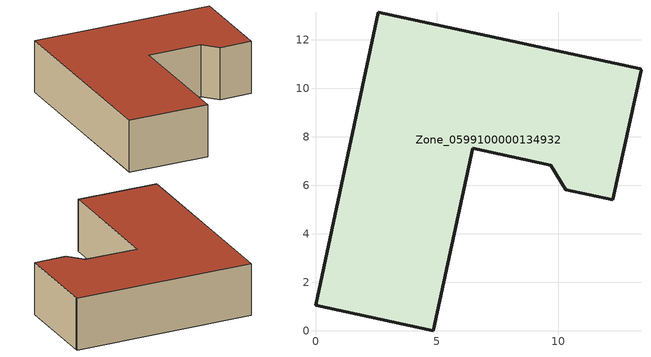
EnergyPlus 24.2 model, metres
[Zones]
Zone_0599100000134932
 floor ground (C_G): 0,1.06 2.58,13.15 13.39,10.82 13.42,10.75 12.26,5.41 10.31,5.83 9.7,6.84 6.48,7.53 4.86,0 z0
 wall outside (C_F): 2.58,13.15 0,1.06 4.86,0 6.48,7.53 9.7,6.84 10.31,5.83 12.26,5.41 13.42,10.75 13.39,10.82 2.58,13.15 z0:3.25
 roof outside (C_R): 13.39,10.82 2.58,13.15 0,1.06 4.86,0 6.48,7.53 9.7,6.84 10.31,5.83 12.26,5.41 13.42,10.75 z3.25
[BUILDING]
Pand.0599100000134932: North Axis=0; Terrain=City; Loads Convergence Tolerance Value=0.04; Temperature Convergence Tolerance Value=0.4; Solar Distribution=FullExterior; Maximum Number of Warmup Days=25; Minimum Number of Warmup Days=1
[Site:Location]
Rotterdam.The.Hague.AP_ZH_NLD Design_Conditions: Latitude=51.96; Longitude=4.45; Time Zone=1; Elevation=-4.5
[SITE:GROUNDTEMPERATURE:BUILDINGSURFACE]
18, 18, 18, 18, 18, 18, 18, 18, 18, 18, 18, 18
[MATERIAL] Thermal Absorptance=0.9; Solar Absorptance=0.7; Visible Absorptance=0.7
Name | Roughness | Thickness | Conductivity | Density | Specific Heat
G.TC.1975-1991 | MediumSmooth | 0.15 | 0.288461 | 540 | 1210
F.TC.1975-1991 | Rough | 0.3 | 0.230769 | 1920 | 840
R.TC.1975-1991 | MediumRough | 0.2 | 0.153846 | 1500 | 1000
[CONSTRUCTION]
C_G: G.TC.1975-1991
C_F: F.TC.1975-1991
C_R: R.TC.1975-1991
[ZONE]
Zone_0599100000134932: Type=1; Multiplier=1; Ceiling Height=Autocalculate; Volume=Autocalculate; Floor Area=autocalculate; Part of Total Floor Area=Yes
[ZONEINFILTRATION:DESIGNFLOWRATE]
Infil_Zone_0599100000134932: Zone or ZoneList or Space or SpaceList=Zone_0599100000134932; Schedule=AlwaysOn; Design Flow Rate Calculation Method=Flow/Area; Flow Rate per Floor Area=0.003; Constant Term Coefficient=1; Temperature Term Coefficient=0; Velocity Term Coefficient=0; Velocity Squared Term Coefficient=0
[HVACTEMPLATE:ZONE:IDEALLOADSAIRSYSTEM]
Zone_0599100000134932: Maximum Heating Supply Air Temperature=50; Minimum Cooling Supply Air Temperature=13; Maximum Heating Supply Air Humidity Ratio=0.0156; Minimum Cooling Supply Air Humidity Ratio=0.0077; Heating Limit=NoLimit; Cooling Limit=NoLimit; Dehumidification Control Type=ConstantSensibleHeatRatio; Cooling Sensible Heat Ratio=0.7; Dehumidification Setpoint=60; Humidification Control Type=None; Humidification Setpoint=30; Outdoor Air Method=None; Outdoor Air Flow Rate per Person=0.00944; Outdoor Air Flow Rate per Zone Floor Area=0; Outdoor Air Flow Rate per Zone=0; Demand Controlled Ventilation Type=None; Outdoor Air Economizer Type=NoEconomizer; Heat Recovery Type=None; Sensible Heat Recovery Effectiveness=0.7; Latent Heat Recovery Effectiveness=0.65
[ZONECONTROL:THERMOSTAT]
ThermostatControl_Zone_0599100000134932: Zone or ZoneList=Zone_0599100000134932; Control Type Schedule=DualSetpointControlType; Control 1=Thermostat_Zone_0599100000134932; Temperature Difference Between Cutout And Setpoint=0
[THERMOSTATSETPOINT:DUALSETPOINT]
Thermostat_Zone_0599100000134932: Heating Setpoint Temperature Schedule=HeatingSetpoint_Zone_0599100000134932; Cooling Setpoint Temperature Schedule=CoolingSetpoint_Zone_0599100000134932
[SCHEDULE:COMPACT]
HeatingSetpoint_Zone_0599100000134932: Through: 12/31, For: AllDays, Until: 24:00, 21
CoolingSetpoint_Zone_0599100000134932: Through: 12/31, For: AllDays, Until: 24:00, 24
DualSetpointControlType: Through: 12/31, For: AllDays, Until: 24:00, 4
AlwaysOn: Through: 12/31, For: AllDays, Until: 24:00, 1
